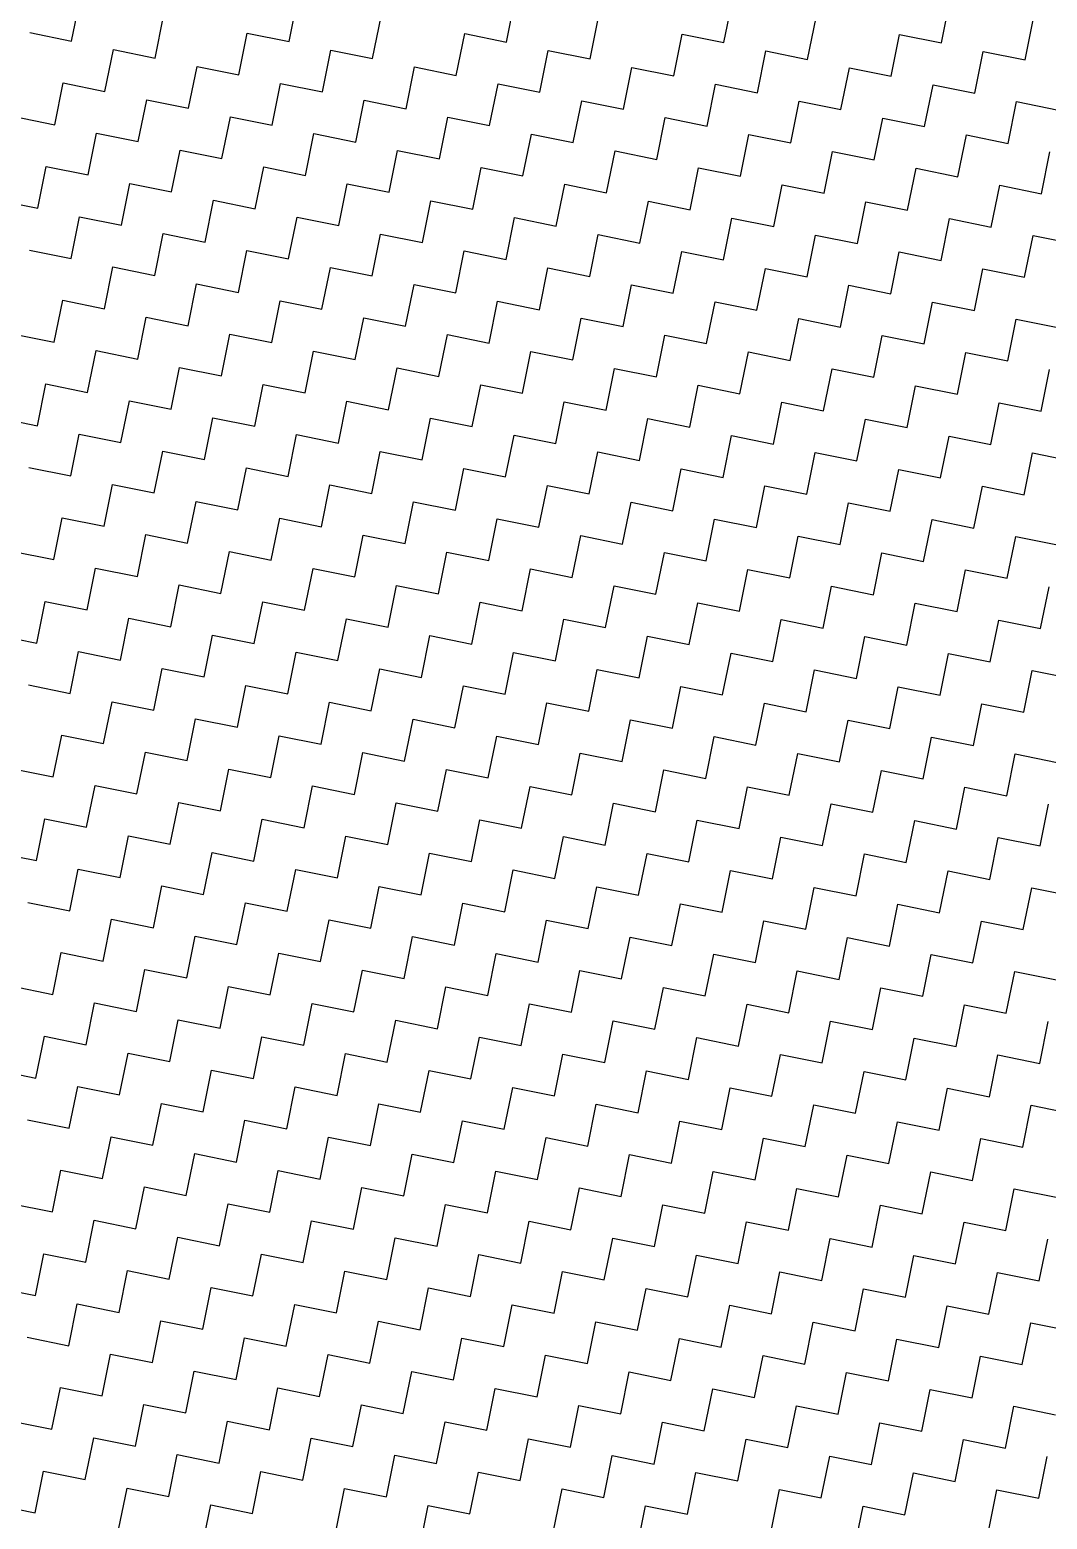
# Model space of a CAD drawing. Header units: metres. Extents: x 278801 to 279668, y 2074665 to 2075564.
# Drawn here: x 279549 to 279586.3, y 2075259.2 to 2075313.8 of the extents above; entities that cross this region are included whole.
import ezdxf

# ---------------------------------------------------------------- set-up
doc = ezdxf.new("R2010")
doc.units = ezdxf.units.M
doc.layers.add('POLY_HATCH', color=12, linetype='Continuous')

msp = doc.modelspace()

# ---------------------------------------------------------------- linework, layer by layer
at = {"layer": 'POLY_HATCH', "linetype": 'Continuous'}
for p, q in [((279550.55, 2075313.395), (279550.86, 2075314.927)), ((279558.522, 2075313.378), (279558.832, 2075314.911)), ((279566.495, 2075313.361), (279566.805, 2075314.894)), ((279574.467, 2075313.344), (279574.777, 2075314.877)), ((279582.44, 2075313.327), (279582.75, 2075314.86)), ((279553.615, 2075312.775), (279553.925, 2075314.308)), ((279561.587, 2075312.758), (279561.897, 2075314.291)), ((279569.56, 2075312.741), (279569.87, 2075314.274)), ((279577.532, 2075312.724), (279577.842, 2075314.257)), ((279585.505, 2075312.707), (279585.815, 2075314.24)), ((279549.018, 2075313.705), (279550.55, 2075313.395)), ((279556.68, 2075312.155), (279556.99, 2075313.688)), ((279556.99, 2075313.688), (279558.522, 2075313.378)), ((279564.653, 2075312.138), (279564.962, 2075313.671)), ((279564.962, 2075313.671), (279566.495, 2075313.361)), ((279572.625, 2075312.122), (279572.935, 2075313.654)), ((279572.935, 2075313.654), (279574.467, 2075313.344)), ((279580.597, 2075312.105), (279580.907, 2075313.637)), ((279580.907, 2075313.637), (279582.44, 2075313.327)), ((279551.773, 2075311.553), (279552.083, 2075313.085)), ((279552.083, 2075313.085), (279553.615, 2075312.775)), ((279559.745, 2075311.536), (279560.055, 2075313.068)), ((279560.055, 2075313.068), (279561.587, 2075312.758)), ((279567.718, 2075311.519), (279568.027, 2075313.051)), ((279568.027, 2075313.051), (279569.56, 2075312.741)), ((279575.69, 2075311.502), (279576, 2075313.034)), ((279576, 2075313.034), (279577.532, 2075312.724)), ((279583.662, 2075311.485), (279583.972, 2075313.017)), ((279583.972, 2075313.017), (279585.505, 2075312.707)), ((279554.838, 2075310.933), (279555.148, 2075312.465)), ((279555.148, 2075312.465), (279556.68, 2075312.155)), ((279562.81, 2075310.916), (279563.12, 2075312.448)), ((279563.12, 2075312.448), (279564.653, 2075312.138)), ((279570.783, 2075310.899), (279571.092, 2075312.431)), ((279571.092, 2075312.431), (279572.625, 2075312.122)), ((279578.755, 2075310.882), (279579.065, 2075312.414)), ((279579.065, 2075312.414), (279580.597, 2075312.105)), ((279549.93, 2075310.33), (279550.24, 2075311.862)), ((279550.24, 2075311.862), (279551.773, 2075311.553)), ((279557.903, 2075310.313), (279558.213, 2075311.845)), ((279558.213, 2075311.845), (279559.745, 2075311.536)), ((279565.875, 2075310.296), (279566.185, 2075311.829)), ((279566.185, 2075311.829), (279567.718, 2075311.519)), ((279573.848, 2075310.279), (279574.157, 2075311.812)), ((279574.157, 2075311.812), (279575.69, 2075311.502)), ((279581.82, 2075310.262), (279582.13, 2075311.795)), ((279582.13, 2075311.795), (279583.662, 2075311.485)), ((279552.995, 2075309.71), (279553.305, 2075311.243)), ((279553.305, 2075311.243), (279554.838, 2075310.933)), ((279560.968, 2075309.693), (279561.278, 2075311.226)), ((279561.278, 2075311.226), (279562.81, 2075310.916)), ((279568.94, 2075309.676), (279569.25, 2075311.209)), ((279569.25, 2075311.209), (279570.783, 2075310.899)), ((279576.913, 2075309.659), (279577.222, 2075311.192)), ((279577.222, 2075311.192), (279578.755, 2075310.882)), ((279584.885, 2075309.642), (279585.195, 2075311.175)), ((279585.195, 2075311.175), (279586.727, 2075310.865)), ((279548.398, 2075310.64), (279549.93, 2075310.33)), ((279556.06, 2075309.09), (279556.37, 2075310.623)), ((279556.37, 2075310.623), (279557.903, 2075310.313)), ((279564.033, 2075309.073), (279564.343, 2075310.606)), ((279564.343, 2075310.606), (279565.875, 2075310.296)), ((279572.005, 2075309.056), (279572.315, 2075310.589)), ((279572.315, 2075310.589), (279573.848, 2075310.279)), ((279579.978, 2075309.04), (279580.288, 2075310.572)), ((279580.288, 2075310.572), (279581.82, 2075310.262)), ((279551.153, 2075308.487), (279551.463, 2075310.02)), ((279551.463, 2075310.02), (279552.995, 2075309.71)), ((279559.125, 2075308.471), (279559.435, 2075310.003)), ((279559.435, 2075310.003), (279560.968, 2075309.693)), ((279567.098, 2075308.454), (279567.408, 2075309.986)), ((279567.408, 2075309.986), (279568.94, 2075309.676)), ((279575.07, 2075308.437), (279575.38, 2075309.969)), ((279575.38, 2075309.969), (279576.913, 2075309.659)), ((279583.043, 2075308.42), (279583.353, 2075309.952)), ((279583.353, 2075309.952), (279584.885, 2075309.642)), ((279554.218, 2075307.868), (279554.528, 2075309.4)), ((279554.528, 2075309.4), (279556.06, 2075309.09)), ((279562.19, 2075307.851), (279562.5, 2075309.383)), ((279562.5, 2075309.383), (279564.033, 2075309.073)), ((279570.163, 2075307.834), (279570.473, 2075309.366)), ((279570.473, 2075309.366), (279572.005, 2075309.056)), ((279578.135, 2075307.817), (279578.445, 2075309.349)), ((279578.445, 2075309.349), (279579.978, 2075309.04)), ((279586.108, 2075307.8), (279586.418, 2075309.333)), ((279549.31, 2075307.265), (279549.62, 2075308.797)), ((279549.62, 2075308.797), (279551.153, 2075308.487)), ((279557.283, 2075307.248), (279557.593, 2075308.78)), ((279557.593, 2075308.78), (279559.125, 2075308.471)), ((279565.255, 2075307.231), (279565.565, 2075308.764)), ((279565.565, 2075308.764), (279567.098, 2075308.454)), ((279573.228, 2075307.214), (279573.538, 2075308.747)), ((279573.538, 2075308.747), (279575.07, 2075308.437)), ((279581.2, 2075307.197), (279581.51, 2075308.73)), ((279581.51, 2075308.73), (279583.043, 2075308.42)), ((279552.375, 2075306.645), (279552.685, 2075308.178)), ((279552.685, 2075308.178), (279554.218, 2075307.868)), ((279560.348, 2075306.628), (279560.658, 2075308.161)), ((279560.658, 2075308.161), (279562.19, 2075307.851)), ((279568.32, 2075306.611), (279568.63, 2075308.144)), ((279568.63, 2075308.144), (279570.163, 2075307.834)), ((279576.293, 2075306.594), (279576.603, 2075308.127)), ((279576.603, 2075308.127), (279578.135, 2075307.817)), ((279584.265, 2075306.577), (279584.575, 2075308.11)), ((279584.575, 2075308.11), (279586.108, 2075307.8)), ((279547.778, 2075307.575), (279549.31, 2075307.265)), ((279555.441, 2075306.025), (279555.75, 2075307.558)), ((279555.75, 2075307.558), (279557.283, 2075307.248)), ((279563.413, 2075306.008), (279563.723, 2075307.541)), ((279563.723, 2075307.541), (279565.255, 2075307.231)), ((279571.385, 2075305.991), (279571.695, 2075307.524)), ((279571.695, 2075307.524), (279573.228, 2075307.214)), ((279579.358, 2075305.975), (279579.668, 2075307.507)), ((279579.668, 2075307.507), (279581.2, 2075307.197)), ((279550.533, 2075305.422), (279550.843, 2075306.955)), ((279550.843, 2075306.955), (279552.375, 2075306.645)), ((279558.506, 2075305.406), (279558.815, 2075306.938)), ((279558.815, 2075306.938), (279560.348, 2075306.628)), ((279566.478, 2075305.389), (279566.788, 2075306.921)), ((279566.788, 2075306.921), (279568.32, 2075306.611)), ((279574.45, 2075305.372), (279574.76, 2075306.904)), ((279574.76, 2075306.904), (279576.293, 2075306.594)), ((279582.423, 2075305.355), (279582.733, 2075306.887)), ((279582.733, 2075306.887), (279584.265, 2075306.577)), ((279553.598, 2075304.803), (279553.908, 2075306.335)), ((279553.908, 2075306.335), (279555.441, 2075306.025)), ((279561.571, 2075304.786), (279561.88, 2075306.318)), ((279561.88, 2075306.318), (279563.413, 2075306.008)), ((279569.543, 2075304.769), (279569.853, 2075306.301)), ((279569.853, 2075306.301), (279571.385, 2075305.991)), ((279577.515, 2075304.752), (279577.825, 2075306.284)), ((279577.825, 2075306.284), (279579.358, 2075305.975)), ((279585.488, 2075304.735), (279585.798, 2075306.268)), ((279585.798, 2075306.268), (279587.33, 2075305.958)), ((279549.001, 2075305.732), (279550.533, 2075305.422)), ((279556.663, 2075304.183), (279556.973, 2075305.715)), ((279556.973, 2075305.715), (279558.506, 2075305.406)), ((279564.636, 2075304.166), (279564.945, 2075305.699)), ((279564.945, 2075305.699), (279566.478, 2075305.389)), ((279572.608, 2075304.149), (279572.918, 2075305.682)), ((279572.918, 2075305.682), (279574.45, 2075305.372)), ((279580.58, 2075304.132), (279580.89, 2075305.665)), ((279580.89, 2075305.665), (279582.423, 2075305.355)), ((279551.756, 2075303.58), (279552.066, 2075305.113)), ((279552.066, 2075305.113), (279553.598, 2075304.803)), ((279559.728, 2075303.563), (279560.038, 2075305.096)), ((279560.038, 2075305.096), (279561.571, 2075304.786)), ((279567.701, 2075303.546), (279568.01, 2075305.079)), ((279568.01, 2075305.079), (279569.543, 2075304.769)), ((279575.673, 2075303.529), (279575.983, 2075305.062)), ((279575.983, 2075305.062), (279577.515, 2075304.752)), ((279583.645, 2075303.512), (279583.955, 2075305.045)), ((279583.955, 2075305.045), (279585.488, 2075304.735)), ((279554.821, 2075302.96), (279555.131, 2075304.493)), ((279555.131, 2075304.493), (279556.663, 2075304.183)), ((279562.793, 2075302.943), (279563.103, 2075304.476)), ((279563.103, 2075304.476), (279564.636, 2075304.166)), ((279570.766, 2075302.926), (279571.076, 2075304.459)), ((279571.076, 2075304.459), (279572.608, 2075304.149)), ((279578.738, 2075302.91), (279579.048, 2075304.442)), ((279579.048, 2075304.442), (279580.58, 2075304.132)), ((279549.913, 2075302.357), (279550.223, 2075303.89)), ((279550.223, 2075303.89), (279551.756, 2075303.58)), ((279557.886, 2075302.341), (279558.196, 2075303.873)), ((279558.196, 2075303.873), (279559.728, 2075303.563)), ((279565.858, 2075302.324), (279566.168, 2075303.856)), ((279566.168, 2075303.856), (279567.701, 2075303.546)), ((279573.831, 2075302.307), (279574.141, 2075303.839)), ((279574.141, 2075303.839), (279575.673, 2075303.529)), ((279581.803, 2075302.29), (279582.113, 2075303.822)), ((279582.113, 2075303.822), (279583.645, 2075303.512)), ((279552.978, 2075301.738), (279553.288, 2075303.27)), ((279553.288, 2075303.27), (279554.821, 2075302.96)), ((279560.951, 2075301.721), (279561.261, 2075303.253)), ((279561.261, 2075303.253), (279562.793, 2075302.943)), ((279568.923, 2075301.704), (279569.233, 2075303.236)), ((279569.233, 2075303.236), (279570.766, 2075302.926)), ((279576.896, 2075301.687), (279577.206, 2075303.219)), ((279577.206, 2075303.219), (279578.738, 2075302.91)), ((279584.868, 2075301.67), (279585.178, 2075303.202)), ((279585.178, 2075303.202), (279586.711, 2075302.893)), ((279548.381, 2075302.667), (279549.913, 2075302.357)), ((279556.043, 2075301.118), (279556.353, 2075302.65)), ((279556.353, 2075302.65), (279557.886, 2075302.341)), ((279564.016, 2075301.101), (279564.326, 2075302.633)), ((279564.326, 2075302.633), (279565.858, 2075302.324)), ((279571.988, 2075301.084), (279572.298, 2075302.617)), ((279572.298, 2075302.617), (279573.831, 2075302.307)), ((279579.961, 2075301.067), (279580.271, 2075302.6)), ((279580.271, 2075302.6), (279581.803, 2075302.29)), ((279551.136, 2075300.515), (279551.446, 2075302.048)), ((279551.446, 2075302.048), (279552.978, 2075301.738)), ((279559.108, 2075300.498), (279559.418, 2075302.031)), ((279559.418, 2075302.031), (279560.951, 2075301.721)), ((279567.081, 2075300.481), (279567.391, 2075302.014)), ((279567.391, 2075302.014), (279568.923, 2075301.704)), ((279575.053, 2075300.464), (279575.363, 2075301.997)), ((279575.363, 2075301.997), (279576.896, 2075301.687)), ((279583.026, 2075300.447), (279583.336, 2075301.98)), ((279583.336, 2075301.98), (279584.868, 2075301.67)), ((279554.201, 2075299.895), (279554.511, 2075301.428)), ((279554.511, 2075301.428), (279556.043, 2075301.118)), ((279562.173, 2075299.878), (279562.483, 2075301.411)), ((279562.483, 2075301.411), (279564.016, 2075301.101)), ((279570.146, 2075299.861), (279570.456, 2075301.394)), ((279570.456, 2075301.394), (279571.988, 2075301.084)), ((279578.118, 2075299.844), (279578.428, 2075301.377)), ((279578.428, 2075301.377), (279579.961, 2075301.067)), ((279586.091, 2075299.828), (279586.401, 2075301.36)), ((279549.294, 2075299.292), (279549.603, 2075300.825)), ((279549.603, 2075300.825), (279551.136, 2075300.515)), ((279557.266, 2075299.276), (279557.576, 2075300.808)), ((279557.576, 2075300.808), (279559.108, 2075300.498)), ((279565.238, 2075299.259), (279565.548, 2075300.791)), ((279565.548, 2075300.791), (279567.081, 2075300.481)), ((279573.211, 2075299.242), (279573.521, 2075300.774)), ((279573.521, 2075300.774), (279575.053, 2075300.464)), ((279581.183, 2075299.225), (279581.493, 2075300.757)), ((279581.493, 2075300.757), (279583.026, 2075300.447)), ((279552.359, 2075298.673), (279552.668, 2075300.205)), ((279552.668, 2075300.205), (279554.201, 2075299.895)), ((279560.331, 2075298.656), (279560.641, 2075300.188)), ((279560.641, 2075300.188), (279562.173, 2075299.878)), ((279568.303, 2075298.639), (279568.613, 2075300.171)), ((279568.613, 2075300.171), (279570.146, 2075299.861)), ((279576.276, 2075298.622), (279576.586, 2075300.154)), ((279576.586, 2075300.154), (279578.118, 2075299.844)), ((279584.248, 2075298.605), (279584.558, 2075300.137)), ((279584.558, 2075300.137), (279586.091, 2075299.828)), ((279547.761, 2075299.602), (279549.294, 2075299.292)), ((279555.424, 2075298.053), (279555.733, 2075299.585)), ((279555.733, 2075299.585), (279557.266, 2075299.276)), ((279563.396, 2075298.036), (279563.706, 2075299.568)), ((279563.706, 2075299.568), (279565.238, 2075299.259)), ((279571.368, 2075298.019), (279571.678, 2075299.552)), ((279571.678, 2075299.552), (279573.211, 2075299.242)), ((279579.341, 2075298.002), (279579.651, 2075299.535)), ((279579.651, 2075299.535), (279581.183, 2075299.225)), ((279550.516, 2075297.45), (279550.826, 2075298.983)), ((279550.826, 2075298.983), (279552.359, 2075298.673)), ((279558.489, 2075297.433), (279558.798, 2075298.966)), ((279558.798, 2075298.966), (279560.331, 2075298.656)), ((279566.461, 2075297.416), (279566.771, 2075298.949)), ((279566.771, 2075298.949), (279568.303, 2075298.639)), ((279574.433, 2075297.399), (279574.743, 2075298.932)), ((279574.743, 2075298.932), (279576.276, 2075298.622)), ((279582.406, 2075297.382), (279582.716, 2075298.915)), ((279582.716, 2075298.915), (279584.248, 2075298.605)), ((279553.581, 2075296.83), (279553.891, 2075298.363)), ((279553.891, 2075298.363), (279555.424, 2075298.053)), ((279561.554, 2075296.813), (279561.864, 2075298.346)), ((279561.864, 2075298.346), (279563.396, 2075298.036)), ((279569.526, 2075296.796), (279569.836, 2075298.329)), ((279569.836, 2075298.329), (279571.368, 2075298.019)), ((279577.499, 2075296.779), (279577.808, 2075298.312)), ((279577.808, 2075298.312), (279579.341, 2075298.002)), ((279585.471, 2075296.763), (279585.781, 2075298.295)), ((279585.781, 2075298.295), (279587.313, 2075297.985)), ((279548.984, 2075297.76), (279550.516, 2075297.45)), ((279556.646, 2075296.21), (279556.956, 2075297.743)), ((279556.956, 2075297.743), (279558.489, 2075297.433)), ((279564.619, 2075296.194), (279564.929, 2075297.726)), ((279564.929, 2075297.726), (279566.461, 2075297.416)), ((279572.591, 2075296.177), (279572.901, 2075297.709)), ((279572.901, 2075297.709), (279574.433, 2075297.399)), ((279580.564, 2075296.16), (279580.873, 2075297.692)), ((279580.873, 2075297.692), (279582.406, 2075297.382)), ((279551.739, 2075295.608), (279552.049, 2075297.14)), ((279552.049, 2075297.14), (279553.581, 2075296.83)), ((279559.711, 2075295.591), (279560.021, 2075297.123)), ((279560.021, 2075297.123), (279561.554, 2075296.813)), ((279567.684, 2075295.574), (279567.994, 2075297.106)), ((279567.994, 2075297.106), (279569.526, 2075296.796)), ((279575.656, 2075295.557), (279575.966, 2075297.089)), ((279575.966, 2075297.089), (279577.499, 2075296.779)), ((279583.629, 2075295.54), (279583.938, 2075297.072)), ((279583.938, 2075297.072), (279585.471, 2075296.763)), ((279554.804, 2075294.988), (279555.114, 2075296.52)), ((279555.114, 2075296.52), (279556.646, 2075296.21)), ((279562.776, 2075294.971), (279563.086, 2075296.503)), ((279563.086, 2075296.503), (279564.619, 2075296.194)), ((279570.749, 2075294.954), (279571.059, 2075296.487)), ((279571.059, 2075296.487), (279572.591, 2075296.177)), ((279578.721, 2075294.937), (279579.031, 2075296.47)), ((279579.031, 2075296.47), (279580.564, 2075296.16)), ((279549.896, 2075294.385), (279550.206, 2075295.918)), ((279550.206, 2075295.918), (279551.739, 2075295.608)), ((279557.869, 2075294.368), (279558.179, 2075295.901)), ((279558.179, 2075295.901), (279559.711, 2075295.591)), ((279565.841, 2075294.351), (279566.151, 2075295.884)), ((279566.151, 2075295.884), (279567.684, 2075295.574)), ((279573.814, 2075294.334), (279574.124, 2075295.867)), ((279574.124, 2075295.867), (279575.656, 2075295.557)), ((279581.786, 2075294.317), (279582.096, 2075295.85)), ((279582.096, 2075295.85), (279583.629, 2075295.54)), ((279552.961, 2075293.765), (279553.271, 2075295.298)), ((279553.271, 2075295.298), (279554.804, 2075294.988)), ((279560.934, 2075293.748), (279561.244, 2075295.281)), ((279561.244, 2075295.281), (279562.776, 2075294.971)), ((279568.906, 2075293.731), (279569.216, 2075295.264)), ((279569.216, 2075295.264), (279570.749, 2075294.954)), ((279576.879, 2075293.714), (279577.189, 2075295.247)), ((279577.189, 2075295.247), (279578.721, 2075294.937)), ((279584.851, 2075293.698), (279585.161, 2075295.23)), ((279585.161, 2075295.23), (279586.694, 2075294.92)), ((279548.364, 2075294.695), (279549.896, 2075294.385)), ((279556.026, 2075293.145), (279556.336, 2075294.678)), ((279556.336, 2075294.678), (279557.869, 2075294.368)), ((279563.999, 2075293.129), (279564.309, 2075294.661)), ((279564.309, 2075294.661), (279565.841, 2075294.351)), ((279571.971, 2075293.112), (279572.281, 2075294.644)), ((279572.281, 2075294.644), (279573.814, 2075294.334)), ((279579.944, 2075293.095), (279580.254, 2075294.627)), ((279580.254, 2075294.627), (279581.786, 2075294.317)), ((279551.119, 2075292.543), (279551.429, 2075294.075)), ((279551.429, 2075294.075), (279552.961, 2075293.765)), ((279559.091, 2075292.526), (279559.401, 2075294.058)), ((279559.401, 2075294.058), (279560.934, 2075293.748)), ((279567.064, 2075292.509), (279567.374, 2075294.041)), ((279567.374, 2075294.041), (279568.906, 2075293.731)), ((279575.036, 2075292.492), (279575.346, 2075294.024)), ((279575.346, 2075294.024), (279576.879, 2075293.714)), ((279583.009, 2075292.475), (279583.319, 2075294.007)), ((279583.319, 2075294.007), (279584.851, 2075293.698)), ((279554.184, 2075291.923), (279554.494, 2075293.455)), ((279554.494, 2075293.455), (279556.026, 2075293.145)), ((279562.156, 2075291.906), (279562.466, 2075293.438)), ((279562.466, 2075293.438), (279563.999, 2075293.129)), ((279570.129, 2075291.889), (279570.439, 2075293.421)), ((279570.439, 2075293.421), (279571.971, 2075293.112)), ((279578.101, 2075291.872), (279578.411, 2075293.405)), ((279578.411, 2075293.405), (279579.944, 2075293.095)), ((279586.074, 2075291.855), (279586.384, 2075293.388)), ((279549.277, 2075291.32), (279549.587, 2075292.852)), ((279549.587, 2075292.852), (279551.119, 2075292.543)), ((279557.249, 2075291.303), (279557.559, 2075292.836)), ((279557.559, 2075292.836), (279559.091, 2075292.526)), ((279565.222, 2075291.286), (279565.531, 2075292.819)), ((279565.531, 2075292.819), (279567.064, 2075292.509)), ((279573.194, 2075291.269), (279573.504, 2075292.802)), ((279573.504, 2075292.802), (279575.036, 2075292.492)), ((279581.166, 2075291.252), (279581.476, 2075292.785)), ((279581.476, 2075292.785), (279583.009, 2075292.475)), ((279552.342, 2075290.7), (279552.652, 2075292.233)), ((279552.652, 2075292.233), (279554.184, 2075291.923)), ((279560.314, 2075290.683), (279560.624, 2075292.216)), ((279560.624, 2075292.216), (279562.156, 2075291.906)), ((279568.287, 2075290.666), (279568.596, 2075292.199)), ((279568.596, 2075292.199), (279570.129, 2075291.889)), ((279576.259, 2075290.649), (279576.569, 2075292.182)), ((279576.569, 2075292.182), (279578.101, 2075291.872)), ((279584.231, 2075290.633), (279584.541, 2075292.165)), ((279584.541, 2075292.165), (279586.074, 2075291.855)), ((279547.744, 2075291.63), (279549.277, 2075291.32)), ((279555.407, 2075290.08), (279555.717, 2075291.613)), ((279555.717, 2075291.613), (279557.249, 2075291.303)), ((279563.379, 2075290.064), (279563.689, 2075291.596)), ((279563.689, 2075291.596), (279565.222, 2075291.286)), ((279571.352, 2075290.047), (279571.661, 2075291.579)), ((279571.661, 2075291.579), (279573.194, 2075291.269)), ((279579.324, 2075290.03), (279579.634, 2075291.562)), ((279579.634, 2075291.562), (279581.166, 2075291.252)), ((279550.499, 2075289.478), (279550.809, 2075291.01)), ((279550.809, 2075291.01), (279552.342, 2075290.7)), ((279558.472, 2075289.461), (279558.782, 2075290.993)), ((279558.782, 2075290.993), (279560.314, 2075290.683)), ((279566.444, 2075289.444), (279566.754, 2075290.976)), ((279566.754, 2075290.976), (279568.287, 2075290.666)), ((279574.417, 2075289.427), (279574.726, 2075290.959)), ((279574.726, 2075290.959), (279576.259, 2075290.649)), ((279582.389, 2075289.41), (279582.699, 2075290.942)), ((279582.699, 2075290.942), (279584.231, 2075290.633)), ((279553.564, 2075288.858), (279553.874, 2075290.39)), ((279553.874, 2075290.39), (279555.407, 2075290.08)), ((279561.537, 2075288.841), (279561.847, 2075290.373)), ((279561.847, 2075290.373), (279563.379, 2075290.064)), ((279569.509, 2075288.824), (279569.819, 2075290.356)), ((279569.819, 2075290.356), (279571.352, 2075290.047)), ((279577.482, 2075288.807), (279577.791, 2075290.34)), ((279577.791, 2075290.34), (279579.324, 2075290.03)), ((279585.454, 2075288.79), (279585.764, 2075290.323)), ((279585.764, 2075290.323), (279587.296, 2075290.013)), ((279548.967, 2075289.787), (279550.499, 2075289.478)), ((279556.629, 2075288.238), (279556.939, 2075289.771)), ((279556.939, 2075289.771), (279558.472, 2075289.461)), ((279564.602, 2075288.221), (279564.912, 2075289.754)), ((279564.912, 2075289.754), (279566.444, 2075289.444)), ((279572.574, 2075288.204), (279572.884, 2075289.737)), ((279572.884, 2075289.737), (279574.417, 2075289.427)), ((279580.547, 2075288.187), (279580.857, 2075289.72)), ((279580.857, 2075289.72), (279582.389, 2075289.41)), ((279551.722, 2075287.635), (279552.032, 2075289.168)), ((279552.032, 2075289.168), (279553.564, 2075288.858)), ((279559.694, 2075287.618), (279560.004, 2075289.151)), ((279560.004, 2075289.151), (279561.537, 2075288.841)), ((279567.667, 2075287.601), (279567.977, 2075289.134)), ((279567.977, 2075289.134), (279569.509, 2075288.824)), ((279575.639, 2075287.584), (279575.949, 2075289.117)), ((279575.949, 2075289.117), (279577.482, 2075288.807)), ((279583.612, 2075287.567), (279583.922, 2075289.1)), ((279583.922, 2075289.1), (279585.454, 2075288.79)), ((279554.787, 2075287.015), (279555.097, 2075288.548)), ((279555.097, 2075288.548), (279556.629, 2075288.238)), ((279562.759, 2075286.998), (279563.069, 2075288.531)), ((279563.069, 2075288.531), (279564.602, 2075288.221)), ((279570.732, 2075286.982), (279571.042, 2075288.514)), ((279571.042, 2075288.514), (279572.574, 2075288.204)), ((279578.704, 2075286.965), (279579.014, 2075288.497)), ((279579.014, 2075288.497), (279580.547, 2075288.187)), ((279549.879, 2075286.413), (279550.189, 2075287.945)), ((279550.189, 2075287.945), (279551.722, 2075287.635)), ((279557.852, 2075286.396), (279558.162, 2075287.928)), ((279558.162, 2075287.928), (279559.694, 2075287.618)), ((279565.824, 2075286.379), (279566.134, 2075287.911)), ((279566.134, 2075287.911), (279567.667, 2075287.601)), ((279573.797, 2075286.362), (279574.107, 2075287.894)), ((279574.107, 2075287.894), (279575.639, 2075287.584)), ((279581.769, 2075286.345), (279582.079, 2075287.877)), ((279582.079, 2075287.877), (279583.612, 2075287.567)), ((279552.944, 2075285.793), (279553.254, 2075287.325)), ((279553.254, 2075287.325), (279554.787, 2075287.015)), ((279560.917, 2075285.776), (279561.227, 2075287.308)), ((279561.227, 2075287.308), (279562.759, 2075286.998)), ((279568.889, 2075285.759), (279569.199, 2075287.291)), ((279569.199, 2075287.291), (279570.732, 2075286.982)), ((279576.862, 2075285.742), (279577.172, 2075287.275)), ((279577.172, 2075287.275), (279578.704, 2075286.965)), ((279584.834, 2075285.725), (279585.144, 2075287.258)), ((279585.144, 2075287.258), (279586.677, 2075286.948)), ((279548.347, 2075286.722), (279549.879, 2075286.413)), ((279556.01, 2075285.173), (279556.319, 2075286.706)), ((279556.319, 2075286.706), (279557.852, 2075286.396)), ((279563.982, 2075285.156), (279564.292, 2075286.689)), ((279564.292, 2075286.689), (279565.824, 2075286.379)), ((279571.954, 2075285.139), (279572.264, 2075286.672)), ((279572.264, 2075286.672), (279573.797, 2075286.362)), ((279579.927, 2075285.122), (279580.237, 2075286.655)), ((279580.237, 2075286.655), (279581.769, 2075286.345)), ((279551.102, 2075284.57), (279551.412, 2075286.103)), ((279551.412, 2075286.103), (279552.944, 2075285.793)), ((279559.075, 2075284.553), (279559.384, 2075286.086)), ((279559.384, 2075286.086), (279560.917, 2075285.776)), ((279567.047, 2075284.536), (279567.357, 2075286.069)), ((279567.357, 2075286.069), (279568.889, 2075285.759)), ((279575.019, 2075284.519), (279575.329, 2075286.052)), ((279575.329, 2075286.052), (279576.862, 2075285.742)), ((279582.992, 2075284.502), (279583.302, 2075286.035)), ((279583.302, 2075286.035), (279584.834, 2075285.725)), ((279554.167, 2075283.95), (279554.477, 2075285.483)), ((279554.477, 2075285.483), (279556.01, 2075285.173)), ((279562.14, 2075283.933), (279562.449, 2075285.466)), ((279562.449, 2075285.466), (279563.982, 2075285.156)), ((279570.112, 2075283.917), (279570.422, 2075285.449)), ((279570.422, 2075285.449), (279571.954, 2075285.139)), ((279578.084, 2075283.9), (279578.394, 2075285.432)), ((279578.394, 2075285.432), (279579.927, 2075285.122)), ((279586.057, 2075283.883), (279586.367, 2075285.415)), ((279549.26, 2075283.348), (279549.57, 2075284.88)), ((279549.57, 2075284.88), (279551.102, 2075284.57)), ((279557.232, 2075283.331), (279557.542, 2075284.863)), ((279557.542, 2075284.863), (279559.075, 2075284.553)), ((279565.205, 2075283.314), (279565.514, 2075284.846)), ((279565.514, 2075284.846), (279567.047, 2075284.536)), ((279573.177, 2075283.297), (279573.487, 2075284.829)), ((279573.487, 2075284.829), (279575.019, 2075284.519)), ((279581.149, 2075283.28), (279581.459, 2075284.812)), ((279581.459, 2075284.812), (279582.992, 2075284.502)), ((279552.325, 2075282.728), (279552.635, 2075284.26)), ((279552.635, 2075284.26), (279554.167, 2075283.95)), ((279560.297, 2075282.711), (279560.607, 2075284.243)), ((279560.607, 2075284.243), (279562.14, 2075283.933)), ((279568.27, 2075282.694), (279568.579, 2075284.226)), ((279568.579, 2075284.226), (279570.112, 2075283.917)), ((279576.242, 2075282.677), (279576.552, 2075284.209)), ((279576.552, 2075284.209), (279578.084, 2075283.9)), ((279584.214, 2075282.66), (279584.524, 2075284.193)), ((279584.524, 2075284.193), (279586.057, 2075283.883)), ((279547.727, 2075283.657), (279549.26, 2075283.348)), ((279555.39, 2075282.108), (279555.7, 2075283.64)), ((279555.7, 2075283.64), (279557.232, 2075283.331)), ((279563.362, 2075282.091), (279563.672, 2075283.624)), ((279563.672, 2075283.624), (279565.205, 2075283.314)), ((279571.335, 2075282.074), (279571.645, 2075283.607)), ((279571.645, 2075283.607), (279573.177, 2075283.297)), ((279579.307, 2075282.057), (279579.617, 2075283.59)), ((279579.617, 2075283.59), (279581.149, 2075283.28)), ((279550.482, 2075281.505), (279550.792, 2075283.038)), ((279550.792, 2075283.038), (279552.325, 2075282.728)), ((279558.455, 2075281.488), (279558.765, 2075283.021)), ((279558.765, 2075283.021), (279560.297, 2075282.711)), ((279566.427, 2075281.471), (279566.737, 2075283.004)), ((279566.737, 2075283.004), (279568.27, 2075282.694)), ((279574.4, 2075281.454), (279574.71, 2075282.987)), ((279574.71, 2075282.987), (279576.242, 2075282.677)), ((279582.372, 2075281.437), (279582.682, 2075282.97)), ((279582.682, 2075282.97), (279584.214, 2075282.66)), ((279553.547, 2075280.885), (279553.857, 2075282.418)), ((279553.857, 2075282.418), (279555.39, 2075282.108)), ((279561.52, 2075280.868), (279561.83, 2075282.401)), ((279561.83, 2075282.401), (279563.362, 2075282.091)), ((279569.492, 2075280.852), (279569.802, 2075282.384)), ((279569.802, 2075282.384), (279571.335, 2075282.074)), ((279577.465, 2075280.835), (279577.775, 2075282.367)), ((279577.775, 2075282.367), (279579.307, 2075282.057)), ((279585.437, 2075280.818), (279585.747, 2075282.35)), ((279585.747, 2075282.35), (279587.28, 2075282.04)), ((279548.95, 2075281.815), (279550.482, 2075281.505)), ((279556.612, 2075280.266), (279556.922, 2075281.798)), ((279556.922, 2075281.798), (279558.455, 2075281.488)), ((279564.585, 2075280.249), (279564.895, 2075281.781)), ((279564.895, 2075281.781), (279566.427, 2075281.471)), ((279572.557, 2075280.232), (279572.867, 2075281.764)), ((279572.867, 2075281.764), (279574.4, 2075281.454)), ((279580.53, 2075280.215), (279580.84, 2075281.747)), ((279580.84, 2075281.747), (279582.372, 2075281.437)), ((279551.705, 2075279.663), (279552.015, 2075281.195)), ((279552.015, 2075281.195), (279553.547, 2075280.885)), ((279559.677, 2075279.646), (279559.987, 2075281.178)), ((279559.987, 2075281.178), (279561.52, 2075280.868)), ((279567.65, 2075279.629), (279567.96, 2075281.161)), ((279567.96, 2075281.161), (279569.492, 2075280.852)), ((279575.622, 2075279.612), (279575.932, 2075281.144)), ((279575.932, 2075281.144), (279577.465, 2075280.835)), ((279583.595, 2075279.595), (279583.905, 2075281.128)), ((279583.905, 2075281.128), (279585.437, 2075280.818)), ((279554.77, 2075279.043), (279555.08, 2075280.575)), ((279555.08, 2075280.575), (279556.612, 2075280.266)), ((279562.742, 2075279.026), (279563.052, 2075280.559)), ((279563.052, 2075280.559), (279564.585, 2075280.249)), ((279570.715, 2075279.009), (279571.025, 2075280.542)), ((279571.025, 2075280.542), (279572.557, 2075280.232)), ((279578.687, 2075278.992), (279578.997, 2075280.525)), ((279578.997, 2075280.525), (279580.53, 2075280.215)), ((279549.863, 2075278.44), (279550.172, 2075279.973)), ((279550.172, 2075279.973), (279551.705, 2075279.663)), ((279557.835, 2075278.423), (279558.145, 2075279.956)), ((279558.145, 2075279.956), (279559.677, 2075279.646)), ((279565.807, 2075278.406), (279566.117, 2075279.939)), ((279566.117, 2075279.939), (279567.65, 2075279.629)), ((279573.78, 2075278.389), (279574.09, 2075279.922)), ((279574.09, 2075279.922), (279575.622, 2075279.612)), ((279581.752, 2075278.372), (279582.062, 2075279.905)), ((279582.062, 2075279.905), (279583.595, 2075279.595)), ((279552.928, 2075277.82), (279553.237, 2075279.353)), ((279553.237, 2075279.353), (279554.77, 2075279.043)), ((279560.9, 2075277.803), (279561.21, 2075279.336)), ((279561.21, 2075279.336), (279562.742, 2075279.026)), ((279568.872, 2075277.786), (279569.182, 2075279.319)), ((279569.182, 2075279.319), (279570.715, 2075279.009)), ((279576.845, 2075277.77), (279577.155, 2075279.302)), ((279577.155, 2075279.302), (279578.687, 2075278.992)), ((279584.817, 2075277.753), (279585.127, 2075279.285)), ((279585.127, 2075279.285), (279586.66, 2075278.975)), ((279548.33, 2075278.75), (279549.863, 2075278.44)), ((279555.993, 2075277.201), (279556.302, 2075278.733)), ((279556.302, 2075278.733), (279557.835, 2075278.423)), ((279563.965, 2075277.184), (279564.275, 2075278.716)), ((279564.275, 2075278.716), (279565.807, 2075278.406)), ((279571.937, 2075277.167), (279572.247, 2075278.699)), ((279572.247, 2075278.699), (279573.78, 2075278.389)), ((279579.91, 2075277.15), (279580.22, 2075278.682)), ((279580.22, 2075278.682), (279581.752, 2075278.372)), ((279551.085, 2075276.598), (279551.395, 2075278.13)), ((279551.395, 2075278.13), (279552.928, 2075277.82)), ((279559.058, 2075276.581), (279559.367, 2075278.113)), ((279559.367, 2075278.113), (279560.9, 2075277.803)), ((279567.03, 2075276.564), (279567.34, 2075278.096)), ((279567.34, 2075278.096), (279568.872, 2075277.786)), ((279575.002, 2075276.547), (279575.312, 2075278.079)), ((279575.312, 2075278.079), (279576.845, 2075277.77)), ((279582.975, 2075276.53), (279583.285, 2075278.063)), ((279583.285, 2075278.063), (279584.817, 2075277.753)), ((279554.15, 2075275.978), (279554.46, 2075277.51)), ((279554.46, 2075277.51), (279555.993, 2075277.201)), ((279562.123, 2075275.961), (279562.433, 2075277.494)), ((279562.433, 2075277.494), (279563.965, 2075277.184)), ((279570.095, 2075275.944), (279570.405, 2075277.477)), ((279570.405, 2075277.477), (279571.937, 2075277.167)), ((279578.068, 2075275.927), (279578.377, 2075277.46)), ((279578.377, 2075277.46), (279579.91, 2075277.15)), ((279586.04, 2075275.91), (279586.35, 2075277.443)), ((279549.243, 2075275.375), (279549.553, 2075276.908)), ((279549.553, 2075276.908), (279551.085, 2075276.598)), ((279557.215, 2075275.358), (279557.525, 2075276.891)), ((279557.525, 2075276.891), (279559.058, 2075276.581)), ((279565.188, 2075275.341), (279565.498, 2075276.874)), ((279565.498, 2075276.874), (279567.03, 2075276.564)), ((279573.16, 2075275.324), (279573.47, 2075276.857)), ((279573.47, 2075276.857), (279575.002, 2075276.547)), ((279581.133, 2075275.307), (279581.442, 2075276.84)), ((279581.442, 2075276.84), (279582.975, 2075276.53)), ((279552.308, 2075274.755), (279552.618, 2075276.288)), ((279552.618, 2075276.288), (279554.15, 2075275.978)), ((279560.28, 2075274.738), (279560.59, 2075276.271)), ((279560.59, 2075276.271), (279562.123, 2075275.961)), ((279568.253, 2075274.721), (279568.563, 2075276.254)), ((279568.563, 2075276.254), (279570.095, 2075275.944)), ((279576.225, 2075274.705), (279576.535, 2075276.237)), ((279576.535, 2075276.237), (279578.068, 2075275.927)), ((279584.198, 2075274.688), (279584.507, 2075276.22)), ((279584.507, 2075276.22), (279586.04, 2075275.91)), ((279547.71, 2075275.685), (279549.243, 2075275.375)), ((279555.373, 2075274.136), (279555.683, 2075275.668)), ((279555.683, 2075275.668), (279557.215, 2075275.358)), ((279563.345, 2075274.119), (279563.655, 2075275.651)), ((279563.655, 2075275.651), (279565.188, 2075275.341)), ((279571.318, 2075274.102), (279571.628, 2075275.634)), ((279571.628, 2075275.634), (279573.16, 2075275.324)), ((279579.29, 2075274.085), (279579.6, 2075275.617)), ((279579.6, 2075275.617), (279581.133, 2075275.307)), ((279550.465, 2075273.533), (279550.775, 2075275.065)), ((279550.775, 2075275.065), (279552.308, 2075274.755)), ((279558.438, 2075273.516), (279558.748, 2075275.048)), ((279558.748, 2075275.048), (279560.28, 2075274.738)), ((279566.41, 2075273.499), (279566.72, 2075275.031)), ((279566.72, 2075275.031), (279568.253, 2075274.721)), ((279574.383, 2075273.482), (279574.693, 2075275.014)), ((279574.693, 2075275.014), (279576.225, 2075274.705)), ((279582.355, 2075273.465), (279582.665, 2075274.998)), ((279582.665, 2075274.998), (279584.198, 2075274.688)), ((279553.53, 2075272.913), (279553.84, 2075274.445)), ((279553.84, 2075274.445), (279555.373, 2075274.136)), ((279561.503, 2075272.896), (279561.813, 2075274.429)), ((279561.813, 2075274.429), (279563.345, 2075274.119)), ((279569.475, 2075272.879), (279569.785, 2075274.412)), ((279569.785, 2075274.412), (279571.318, 2075274.102)), ((279577.448, 2075272.862), (279577.758, 2075274.395)), ((279577.758, 2075274.395), (279579.29, 2075274.085)), ((279585.42, 2075272.845), (279585.73, 2075274.378)), ((279585.73, 2075274.378), (279587.263, 2075274.068)), ((279548.933, 2075273.843), (279550.465, 2075273.533)), ((279556.595, 2075272.293), (279556.905, 2075273.826)), ((279556.905, 2075273.826), (279558.438, 2075273.516)), ((279564.568, 2075272.276), (279564.878, 2075273.809)), ((279564.878, 2075273.809), (279566.41, 2075273.499)), ((279572.54, 2075272.259), (279572.85, 2075273.792)), ((279572.85, 2075273.792), (279574.383, 2075273.482)), ((279580.513, 2075272.242), (279580.823, 2075273.775)), ((279580.823, 2075273.775), (279582.355, 2075273.465)), ((279551.688, 2075271.69), (279551.998, 2075273.223)), ((279551.998, 2075273.223), (279553.53, 2075272.913)), ((279559.66, 2075271.673), (279559.97, 2075273.206)), ((279559.97, 2075273.206), (279561.503, 2075272.896)), ((279567.633, 2075271.656), (279567.943, 2075273.189)), ((279567.943, 2075273.189), (279569.475, 2075272.879)), ((279575.605, 2075271.64), (279575.915, 2075273.172)), ((279575.915, 2075273.172), (279577.448, 2075272.862)), ((279583.578, 2075271.623), (279583.888, 2075273.155)), ((279583.888, 2075273.155), (279585.42, 2075272.845)), ((279554.753, 2075271.071), (279555.063, 2075272.603)), ((279555.063, 2075272.603), (279556.595, 2075272.293)), ((279562.725, 2075271.054), (279563.035, 2075272.586)), ((279563.035, 2075272.586), (279564.568, 2075272.276)), ((279570.698, 2075271.037), (279571.008, 2075272.569)), ((279571.008, 2075272.569), (279572.54, 2075272.259)), ((279578.67, 2075271.02), (279578.98, 2075272.552)), ((279578.98, 2075272.552), (279580.513, 2075272.242)), ((279549.846, 2075270.468), (279550.155, 2075272)), ((279550.155, 2075272), (279551.688, 2075271.69)), ((279557.818, 2075270.451), (279558.128, 2075271.983)), ((279558.128, 2075271.983), (279559.66, 2075271.673)), ((279565.791, 2075270.434), (279566.1, 2075271.966)), ((279566.1, 2075271.966), (279567.633, 2075271.656)), ((279573.763, 2075270.417), (279574.073, 2075271.949)), ((279574.073, 2075271.949), (279575.605, 2075271.64)), ((279581.735, 2075270.4), (279582.045, 2075271.932)), ((279582.045, 2075271.932), (279583.578, 2075271.623)), ((279552.911, 2075269.848), (279553.221, 2075271.38)), ((279553.221, 2075271.38), (279554.753, 2075271.071)), ((279560.883, 2075269.831), (279561.193, 2075271.363)), ((279561.193, 2075271.363), (279562.725, 2075271.054)), ((279568.856, 2075269.814), (279569.165, 2075271.347)), ((279569.165, 2075271.347), (279570.698, 2075271.037)), ((279576.828, 2075269.797), (279577.138, 2075271.33)), ((279577.138, 2075271.33), (279578.67, 2075271.02)), ((279584.8, 2075269.78), (279585.11, 2075271.313)), ((279585.11, 2075271.313), (279586.643, 2075271.003)), ((279548.313, 2075270.778), (279549.846, 2075270.468)), ((279555.976, 2075269.228), (279556.286, 2075270.761)), ((279556.286, 2075270.761), (279557.818, 2075270.451)), ((279563.948, 2075269.211), (279564.258, 2075270.744)), ((279564.258, 2075270.744), (279565.791, 2075270.434)), ((279571.921, 2075269.194), (279572.23, 2075270.727)), ((279572.23, 2075270.727), (279573.763, 2075270.417)), ((279579.893, 2075269.177), (279580.203, 2075270.71)), ((279580.203, 2075270.71), (279581.735, 2075270.4)), ((279551.068, 2075268.625), (279551.378, 2075270.158)), ((279551.378, 2075270.158), (279552.911, 2075269.848)), ((279559.041, 2075268.608), (279559.351, 2075270.141)), ((279559.351, 2075270.141), (279560.883, 2075269.831)), ((279567.013, 2075268.591), (279567.323, 2075270.124)), ((279567.323, 2075270.124), (279568.856, 2075269.814)), ((279574.986, 2075268.574), (279575.295, 2075270.107)), ((279575.295, 2075270.107), (279576.828, 2075269.797)), ((279582.958, 2075268.558), (279583.268, 2075270.09)), ((279583.268, 2075270.09), (279584.8, 2075269.78)), ((279554.133, 2075268.005), (279554.443, 2075269.538)), ((279554.443, 2075269.538), (279555.976, 2075269.228)), ((279562.106, 2075267.989), (279562.416, 2075269.521)), ((279562.416, 2075269.521), (279563.948, 2075269.211)), ((279570.078, 2075267.972), (279570.388, 2075269.504)), ((279570.388, 2075269.504), (279571.921, 2075269.194)), ((279578.051, 2075267.955), (279578.36, 2075269.487)), ((279578.36, 2075269.487), (279579.893, 2075269.177)), ((279586.023, 2075267.938), (279586.333, 2075269.47)), ((279549.226, 2075267.403), (279549.536, 2075268.935)), ((279549.536, 2075268.935), (279551.068, 2075268.625)), ((279557.198, 2075267.386), (279557.508, 2075268.918)), ((279557.508, 2075268.918), (279559.041, 2075268.608)), ((279565.171, 2075267.369), (279565.481, 2075268.901)), ((279565.481, 2075268.901), (279567.013, 2075268.591)), ((279573.143, 2075267.352), (279573.453, 2075268.884)), ((279573.453, 2075268.884), (279574.986, 2075268.574)), ((279581.116, 2075267.335), (279581.426, 2075268.867)), ((279581.426, 2075268.867), (279582.958, 2075268.558)), ((279552.291, 2075266.783), (279552.601, 2075268.315)), ((279552.601, 2075268.315), (279554.133, 2075268.005)), ((279560.263, 2075266.766), (279560.573, 2075268.298)), ((279560.573, 2075268.298), (279562.106, 2075267.989)), ((279568.236, 2075266.749), (279568.546, 2075268.282)), ((279568.546, 2075268.282), (279570.078, 2075267.972)), ((279576.208, 2075266.732), (279576.518, 2075268.265)), ((279576.518, 2075268.265), (279578.051, 2075267.955)), ((279584.181, 2075266.715), (279584.491, 2075268.248)), ((279584.491, 2075268.248), (279586.023, 2075267.938)), ((279547.693, 2075267.713), (279549.226, 2075267.403)), ((279555.356, 2075266.163), (279555.666, 2075267.696)), ((279555.666, 2075267.696), (279557.198, 2075267.386)), ((279563.328, 2075266.146), (279563.638, 2075267.679)), ((279563.638, 2075267.679), (279565.171, 2075267.369)), ((279571.301, 2075266.129), (279571.611, 2075267.662)), ((279571.611, 2075267.662), (279573.143, 2075267.352)), ((279579.273, 2075266.112), (279579.583, 2075267.645)), ((279579.583, 2075267.645), (279581.116, 2075267.335)), ((279550.448, 2075265.56), (279550.758, 2075267.093)), ((279550.758, 2075267.093), (279552.291, 2075266.783)), ((279558.421, 2075265.543), (279558.731, 2075267.076)), ((279558.731, 2075267.076), (279560.263, 2075266.766)), ((279566.393, 2075265.526), (279566.703, 2075267.059)), ((279566.703, 2075267.059), (279568.236, 2075266.749)), ((279574.366, 2075265.509), (279574.676, 2075267.042)), ((279574.676, 2075267.042), (279576.208, 2075266.732)), ((279582.338, 2075265.493), (279582.648, 2075267.025)), ((279582.648, 2075267.025), (279584.181, 2075266.715)), ((279553.513, 2075264.94), (279553.823, 2075266.473)), ((279553.823, 2075266.473), (279555.356, 2075266.163)), ((279561.486, 2075264.924), (279561.796, 2075266.456)), ((279561.796, 2075266.456), (279563.328, 2075266.146)), ((279569.458, 2075264.907), (279569.768, 2075266.439)), ((279569.768, 2075266.439), (279571.301, 2075266.129)), ((279577.431, 2075264.89), (279577.741, 2075266.422)), ((279577.741, 2075266.422), (279579.273, 2075266.112)), ((279585.403, 2075264.873), (279585.713, 2075266.405)), ((279585.713, 2075266.405), (279587.246, 2075266.095)), ((279548.916, 2075265.87), (279550.448, 2075265.56)), ((279556.579, 2075264.321), (279556.888, 2075265.853)), ((279556.888, 2075265.853), (279558.421, 2075265.543)), ((279564.551, 2075264.304), (279564.861, 2075265.836)), ((279564.861, 2075265.836), (279566.393, 2075265.526)), ((279572.523, 2075264.287), (279572.833, 2075265.819)), ((279572.833, 2075265.819), (279574.366, 2075265.509)), ((279580.496, 2075264.27), (279580.806, 2075265.802)), ((279580.806, 2075265.802), (279582.338, 2075265.493)), ((279551.671, 2075263.718), (279551.981, 2075265.25)), ((279551.981, 2075265.25), (279553.513, 2075264.94)), ((279559.644, 2075263.701), (279559.953, 2075265.233)), ((279559.953, 2075265.233), (279561.486, 2075264.924)), ((279567.616, 2075263.684), (279567.926, 2075265.217)), ((279567.926, 2075265.217), (279569.458, 2075264.907)), ((279575.588, 2075263.667), (279575.898, 2075265.2)), ((279575.898, 2075265.2), (279577.431, 2075264.89)), ((279583.561, 2075263.65), (279583.871, 2075265.183)), ((279583.871, 2075265.183), (279585.403, 2075264.873)), ((279554.736, 2075263.098), (279555.046, 2075264.631)), ((279555.046, 2075264.631), (279556.579, 2075264.321)), ((279562.709, 2075263.081), (279563.018, 2075264.614)), ((279563.018, 2075264.614), (279564.551, 2075264.304)), ((279570.681, 2075263.064), (279570.991, 2075264.597)), ((279570.991, 2075264.597), (279572.523, 2075264.287)), ((279578.653, 2075263.047), (279578.963, 2075264.58)), ((279578.963, 2075264.58), (279580.496, 2075264.27)), ((279549.829, 2075262.495), (279550.139, 2075264.028)), ((279550.139, 2075264.028), (279551.671, 2075263.718)), ((279557.801, 2075262.478), (279558.111, 2075264.011)), ((279558.111, 2075264.011), (279559.644, 2075263.701)), ((279565.774, 2075262.461), (279566.083, 2075263.994)), ((279566.083, 2075263.994), (279567.616, 2075263.684)), ((279573.746, 2075262.444), (279574.056, 2075263.977)), ((279574.056, 2075263.977), (279575.588, 2075263.667)), ((279581.718, 2075262.428), (279582.028, 2075263.96)), ((279582.028, 2075263.96), (279583.561, 2075263.65)), ((279552.894, 2075261.875), (279553.204, 2075263.408)), ((279553.204, 2075263.408), (279554.736, 2075263.098)), ((279560.866, 2075261.859), (279561.176, 2075263.391)), ((279561.176, 2075263.391), (279562.709, 2075263.081)), ((279568.839, 2075261.842), (279569.148, 2075263.374)), ((279569.148, 2075263.374), (279570.681, 2075263.064)), ((279576.811, 2075261.825), (279577.121, 2075263.357)), ((279577.121, 2075263.357), (279578.653, 2075263.047)), ((279584.783, 2075261.808), (279585.093, 2075263.34)), ((279585.093, 2075263.34), (279586.626, 2075263.03)), ((279548.296, 2075262.805), (279549.829, 2075262.495)), ((279555.959, 2075261.256), (279556.269, 2075262.788)), ((279556.269, 2075262.788), (279557.801, 2075262.478)), ((279563.931, 2075261.239), (279564.241, 2075262.771)), ((279564.241, 2075262.771), (279565.774, 2075262.461)), ((279571.904, 2075261.222), (279572.214, 2075262.754)), ((279572.214, 2075262.754), (279573.746, 2075262.444)), ((279579.876, 2075261.205), (279580.186, 2075262.737)), ((279580.186, 2075262.737), (279581.718, 2075262.428)), ((279551.051, 2075260.653), (279551.361, 2075262.185)), ((279551.361, 2075262.185), (279552.894, 2075261.875)), ((279559.024, 2075260.636), (279559.334, 2075262.168)), ((279559.334, 2075262.168), (279560.866, 2075261.859)), ((279566.996, 2075260.619), (279567.306, 2075262.151)), ((279567.306, 2075262.151), (279568.839, 2075261.842)), ((279574.969, 2075260.602), (279575.279, 2075262.135)), ((279575.279, 2075262.135), (279576.811, 2075261.825)), ((279582.941, 2075260.585), (279583.251, 2075262.118)), ((279583.251, 2075262.118), (279584.783, 2075261.808)), ((279554.116, 2075260.033), (279554.426, 2075261.566)), ((279554.426, 2075261.566), (279555.959, 2075261.256)), ((279562.089, 2075260.016), (279562.399, 2075261.549)), ((279562.399, 2075261.549), (279563.931, 2075261.239)), ((279570.061, 2075259.999), (279570.371, 2075261.532)), ((279570.371, 2075261.532), (279571.904, 2075261.222)), ((279578.034, 2075259.982), (279578.344, 2075261.515)), ((279578.344, 2075261.515), (279579.876, 2075261.205)), ((279586.006, 2075259.965), (279586.316, 2075261.498)), ((279549.209, 2075259.43), (279549.519, 2075260.963)), ((279549.519, 2075260.963), (279551.051, 2075260.653)), ((279557.181, 2075259.413), (279557.491, 2075260.946)), ((279557.491, 2075260.946), (279559.024, 2075260.636)), ((279565.154, 2075259.396), (279565.464, 2075260.929)), ((279565.464, 2075260.929), (279566.996, 2075260.619)), ((279573.126, 2075259.379), (279573.436, 2075260.912)), ((279573.436, 2075260.912), (279574.969, 2075260.602)), ((279581.099, 2075259.363), (279581.409, 2075260.895)), ((279581.409, 2075260.895), (279582.941, 2075260.585)), ((279552.274, 2075258.81), (279552.584, 2075260.343)), ((279552.584, 2075260.343), (279554.116, 2075260.033)), ((279560.246, 2075258.794), (279560.556, 2075260.326)), ((279560.556, 2075260.326), (279562.089, 2075260.016)), ((279568.219, 2075258.777), (279568.529, 2075260.309)), ((279568.529, 2075260.309), (279570.061, 2075259.999)), ((279576.191, 2075258.76), (279576.501, 2075260.292)), ((279576.501, 2075260.292), (279578.034, 2075259.982)), ((279584.164, 2075258.743), (279584.474, 2075260.275)), ((279584.474, 2075260.275), (279586.006, 2075259.965)), ((279547.676, 2075259.74), (279549.209, 2075259.43)), ((279555.339, 2075258.191), (279555.649, 2075259.723)), ((279555.649, 2075259.723), (279557.181, 2075259.413)), ((279563.311, 2075258.174), (279563.621, 2075259.706)), ((279563.621, 2075259.706), (279565.154, 2075259.396)), ((279571.284, 2075258.157), (279571.594, 2075259.689)), ((279571.594, 2075259.689), (279573.126, 2075259.379)), ((279579.256, 2075258.14), (279579.566, 2075259.672)), ((279579.566, 2075259.672), (279581.099, 2075259.363))]:
    msp.add_line(p, q, dxfattribs=at)

doc.saveas('drawing.dxf')
